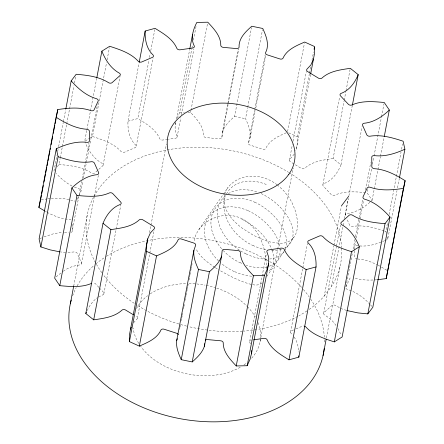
<?xml version="1.0" encoding="UTF-8"?>
<svg xmlns="http://www.w3.org/2000/svg" width="444" height="444" viewBox="0 0 444 444"><rect width="100%" height="100%" fill="white"/><g stroke="black" fill="none" stroke-linecap="round" stroke-linejoin="round"><path stroke-width="0.33" stroke-dasharray="2.22 1.67" d="M309.413 73.687L297.375 136.774L297.286 143.817L295.809 150.527M266.25 268.959C266.961 249.822 259.907 227.916 241.841 218.687C225.585 210.512 203.319 218.204 195.893 234.859A34.41 23.504 -11.9 0 0 194.511 242.091M175.757 122.489C174.575 127.117 175.003 131.94 177.078 136.258A2.531 1.776 10.8 0 1 175.286 138.273L168.448 139.238M286.247 132.8C278.41 136.219 269.48 140.082 265.812 148.429A2.531 1.776 10.8 0 1 262.565 149.134L250.216 145.138A2.531 1.776 10.8 0 1 248.39 142.79C252.519 134.965 248.912 126.063 245.543 118.703L247.613 107.848M187.829 112.482L190.57 112.421C196.542 118.92 203.729 126.185 203.568 135.681A2.531 1.776 10.8 0 0 206.244 137.601L219.208 138.789A2.531 1.776 10.8 0 0 221.861 137.357L222.394 132.09L227.7 104.273M53.974 171.095L56.954 155.494M57.731 151.426L58.114 149.389M58.636 146.675L63.292 122.255M63.42 121.578L65.751 109.368M57.304 166.689L58.969 164.485L60.134 158.375M60.262 157.698L66.606 124.459M66.733 123.782L69.453 109.535M69.58 108.858L73.982 85.792M74.498 83.078L75.791 76.296M86.735 130.536L84.665 141.386L89.688 138.239M86.863 129.853L90.36 111.538M90.487 110.861L96.698 78.299M71.134 232.395A2.531 1.776 10.8 0 0 72.239 230.891L81.685 181.374M82.201 178.66L89.061 142.707M77.223 199.301L80.886 191.453L82.956 180.597M83.472 177.883L86.319 162.959M86.452 162.282L97.452 104.623M90.249 137.89L92.48 136.491L106.582 62.549M107.104 59.835L109.429 47.625M73.698 286.13L87.546 213.547M81.513 263.625L94.195 197.147M94.322 196.47L98.335 175.441M103.102 165.162L120.052 76.301M92.48 136.491C102.714 139.838 113.67 143.312 121.107 151.565A2.531 1.776 10.8 0 0 124.642 152.126L135.093 147.636A2.531 1.776 10.8 0 0 135.853 145.232C129.343 139.094 127.622 129.831 127.955 121.251L139.083 62.915M103.835 293.995L120.785 205.134M127.955 121.251L137.823 118.554L148.951 60.212M149.473 57.498L150.25 53.43M150.766 50.716L154.778 29.687M136.247 146.154L153.069 57.964M149.55 232.584L150.849 225.774M150.977 225.091L166.433 144.061M137.385 318.198L149.678 253.752M149.806 253.074L154.207 230.009M176.407 119.097L189.732 49.223M177.261 117.954L179.609 112.659L191.775 48.895M191.902 48.213L192.552 44.822M193.456 40.077L196.043 26.507M177.073 137.185L180.825 117.51M181.341 114.796L193.895 48.995M190.57 112.421L190.826 111.067M190.953 110.384L207.52 23.554M179.565 329.487L179.953 327.45M180.081 326.773L180.469 324.736M181.246 320.668L181.635 318.631M181.763 317.954L182.151 315.917M182.279 315.24L182.667 313.203M183.444 309.135L183.833 307.098M183.966 306.421L184.349 304.39M185.126 300.316L185.514 298.279M185.648 297.602L186.036 295.571M186.164 294.888L186.68 292.174M186.807 291.497L187.196 289.466M187.329 288.783L187.718 286.752M187.845 286.069L188.234 284.038M189.011 279.964L189.399 277.933M189.527 277.25L189.915 275.219M190.043 274.542L190.565 271.828M190.692 271.145L191.081 269.114M191.209 268.437L191.597 266.4M191.725 265.723L192.113 263.686M227.828 103.596L238.178 49.328M221.861 137.357L238.683 49.173M222.394 132.09C224.486 125.635 229.637 120.829 234.571 116.456L251.526 27.589M247.746 107.171L262.498 29.837M248.39 142.79L254.601 110.229M254.734 109.551L265.212 54.601M250.116 137.768L255.294 110.628M255.811 107.92L265.906 55.006M287.59 131.585L304.412 43.395M249.717 341.197L266.411 253.691M289.405 160.184L292.38 144.583M293.029 141.192L306.354 71.323M309.54 73.01L310.706 66.905M311.999 60.118L313.553 51.981M296.276 149.278L310.506 74.659M260.079 341.591L277.611 249.667M277.744 248.99L293.201 167.96M290.543 332.229L302.708 268.465M302.836 267.782L307.492 243.362M322.954 184.382L339.649 96.875M365.701 192.602C355.317 191.653 344.294 190.848 334.526 195.266A2.531 1.776 10.8 0 1 331.058 194.394L323.387 186.191A2.531 1.776 10.8 0 1 323.704 183.694C332.195 180.647 337.668 172.899 340.986 164.874L333.1 158.536L344.094 100.877M344.228 100.2L345.909 91.381M346.037 90.704L350.05 69.675M340.986 164.874L352.242 105.855M309.135 309.446A128.999 90.576 10.8 0 0 324.253 296.059L333.827 245.859M333.96 245.182L341.336 206.516M323.687 313.214L336.369 246.736M336.497 246.059L340.509 225.03M324.253 296.059L331.474 286.491L342.99 226.118M343.118 225.441L343.895 221.367M344.416 218.653L348.168 198.984M345.277 214.752L348.379 198.474M348.901 195.76L362.099 126.568M326.423 337.884L340.271 265.296M370.068 304.423C363.869 297.663 356.232 291.98 347.325 289.388A2.531 1.776 10.8 0 1 345.904 286.929L352.63 251.654M353.152 248.94L354.961 239.444M355.478 236.73L362.598 199.423M354.567 250.139L354.551 247.491L355.716 241.386M356.36 237.995L359.856 219.675M359.984 218.997L363.608 200.005M365.551 189.827L370.723 162.693M367.665 189.316L367.016 192.707L372.105 200.244C365.162 206.926 356.649 212.571 346.825 213.492A2.531 1.776 10.8 0 0 345.432 215.69M368.181 186.602L371.55 168.964M372.455 164.219L373.876 156.754M374.009 156.077L381.385 117.41M381.513 116.733L383.971 103.841M372.105 200.244L374.175 189.394M374.303 188.717L380.386 156.832M380.519 156.155L384.138 137.157M386.347 233.427L385.903 231.429L387.712 221.933M389.138 214.469L396.253 177.162M396.381 176.479L401.043 152.059M401.559 149.345L402.597 143.923M385.22 240.454L387.69 239.433L397.008 190.587M397.524 187.879L399.339 178.377M175.369 124.52L175.824 122.727M225.463 192.063L225.308 192.413A39.261 27.95 9.8 0 0 224.708 194.172M345.904 286.929L349.85 278.477A2.531 1.776 10.8 0 1 351.598 277.356M87.229 310.606C89.494 305.544 92.924 300.91 97.425 297.619M294.278 154.09L289.788 159.335A2.531 1.776 10.8 0 0 290.581 161.882L294.089 164.019M198.895 229.526L222.91 194.883M223.299 194.311L228.027 187.496M266.805 276.373L284.06 251.471M284.454 250.904L293.867 237.324A38.6 21.39 59.8 0 0 297.275 219.491L295.171 210.373L292.33 203.363A42.208 25.569 52.1 0 0 288.4 196.637L283.483 190.493L277.711 185.204M293.417 237.856L293.867 237.324M133.55 322.766L137.002 319.047A2.531 1.776 10.8 0 0 136.208 316.5M292.885 238.5L289.272 241.297L284.793 242.874A42.208 25.569 52.1 0 1 279.492 243.323L271.428 242.252A41.836 27.106 43.8 0 1 264.835 240.337L253.419 235.326L242.518 228.394A41.658 29.204 25 0 1 236.685 223.576L234.915 221.883A41.658 29.471 20 0 1 230.275 216.561L228.982 214.718A40.62 28.888 14.9 0 1 223.987 201.526M56.149 276.856L62.709 271.6M262.099 282.922C259.618 285.337 255.833 285.298 252.647 284.704M63.248 271.245C68.137 267.638 73.976 265.662 79.964 264.89A2.531 1.776 10.8 0 0 81.357 262.693L77.295 253.502A2.531 1.776 10.8 0 0 74.231 251.931L66.989 252.525M98.557 297.03L103.086 294.683A2.531 1.776 10.8 0 0 103.402 292.191L99.339 287.845M293.54 329.953L291.697 330.747A2.531 1.776 10.8 0 0 290.937 333.15L292.513 335.109M295.998 328.899L302.148 326.257A2.531 1.776 10.8 0 1 303.324 325.974M39.716 238.694L41.57 237.923M44.045 236.902L54.018 233.594L62.471 232.306M384.598 240.715C376.556 244.2 367.765 246.792 358.907 245.876M333.1 158.536C323.21 160.023 312.304 161.266 304.634 168.381A2.531 1.776 10.8 0 1 301.104 168.293L294.672 164.374M167.76 139.333L162.976 140.01A2.531 1.776 10.8 0 1 159.712 138.706C155.672 129.171 146.204 123.771 137.823 118.554M41.248 199.7L47.297 198.912M47.969 198.829L49.989 198.562M51.271 198.512L63.281 198.54L69.936 199.872M376.801 279.82C369.464 280.253 361.921 280.425 354.873 277.988M179.609 112.659L184.404 112.554M64.502 232.379L68.554 232.534M358.236 245.848L356.882 245.798A2.531 1.776 10.8 0 0 354.551 247.491M65.651 252.458L60.528 251.948M58.969 164.485C70.152 165.457 81.863 166.8 91.536 173.005A2.531 1.776 10.8 0 0 94.994 172.766L102.564 165.962A2.531 1.776 10.8 0 0 102.22 163.403C93.862 158.835 88.406 150.605 84.932 141.969M357.648 258.985C364.635 259.49 371.317 261.788 377.505 265.001M234.571 116.456L245.543 118.703M70.596 200.044L73.893 200.921A2.531 1.776 10.8 0 0 75.191 201.027M346.564 310.428L341.625 308.763L335.253 305.378A2.531 1.776 10.8 0 0 331.796 305.616L324.225 312.421A2.531 1.776 10.8 0 0 324.57 314.979C329.293 317.854 333.644 321.462 336.497 326.268M251.043 284.388C239.938 281.429 229.642 276.051 219.713 270.368M384.016 230.836C373.937 227.511 363.236 224.697 352.558 226.451A2.531 1.776 10.8 0 1 349.495 224.88L346.786 218.753M384.643 231.035L385.903 231.429M74.437 187.057L79.465 188.994A2.531 1.776 10.8 0 1 80.886 191.453M253.585 245.793L252.425 245.316A40.537 29.848 38.3 0 1 225.702 195.76M245.959 253.885L247.119 254.357A40.537 24.476 36 0 0 267.732 259.13M240.654 262.926L239.494 262.448A40.537 29.848 38.3 0 1 223.271 250.566M234.188 271.489L233.028 271.012A40.537 29.848 38.3 0 1 221.395 263.481M288.7 132.828L297.375 136.774M378.083 265.279L379.809 266.1M46.981 212.282C54.101 216.012 61.71 218.997 69.819 219.497A2.531 1.776 10.8 0 1 71.051 219.908M71.984 186.019C66.028 182.861 60.795 178.444 56.26 173.476M381.546 267.133L386.741 270.224M45.244 211.25L46.404 211.938M215.307 267.665L219.158 270.035M214.774 267.31C207.576 262.476 200.083 257.076 196.181 249.084M277.223 184.843C270.191 179.409 261.399 176.174 252.481 176.174A41.658 29.204 25 0 0 245.593 176.884L243.395 177.411A41.658 29.471 20 0 0 237.29 179.776L235.453 180.797A40.62 28.888 14.9 0 0 226.052 190.709M370.529 304.9L371.9 306.332M98.89 287.362L95.732 283.988A2.531 1.776 10.8 0 0 93.501 282.95M294.089 337.074C297.286 341.286 298.401 346.808 298.701 351.987M337.873 328.41L341.319 335.253M250.305 343.906L249.711 342.124A2.531 1.776 10.8 0 1 251.504 340.11M387.096 236.763L387.69 239.433M223.943 200.022L223.926 199.645A39.261 27.95 9.8 0 1 224.547 194.766M354.573 250.805L354.612 256.765A2.531 1.776 10.8 0 0 356.97 258.885M72.194 224.264L72.239 230.891M341.664 248.257A128.999 90.576 10.8 0 1 331.474 286.491M306.965 310.928A128.999 90.576 10.8 0 1 298.901 315.767M297.696 316.411A128.999 90.576 10.8 0 1 257.781 329.431M256.521 329.637A128.999 90.576 10.8 0 1 243.689 331.13M242.385 331.224A128.999 90.576 10.8 0 1 188.572 326.595M186.608 326.112A128.999 90.576 10.8 0 1 180.752 324.542M178.821 323.97A128.999 90.576 10.8 0 1 147.053 310.972M146.481 310.667A128.999 90.576 10.8 0 1 137.096 305.183M134.304 303.374A128.999 90.576 10.8 0 1 103.358 274.825M101.781 272.677A128.999 90.576 10.8 0 1 95.871 263.32M95.565 262.759A128.999 90.576 10.8 0 1 93.418 197.425M94.028 196.281A128.999 90.576 10.8 0 1 288.561 172.328M289.105 172.655A128.999 90.576 10.8 0 1 341.63 247.619M260.473 338.772A64.497 45.288 10.8 0 1 254.412 354.767L252.575 357.143A64.497 45.288 10.8 0 1 250.516 359.412M245.771 363.592A64.497 45.288 10.8 0 1 243.651 365.112M240.248 367.232A64.497 45.288 10.8 0 1 140.548 346.148M138.739 343.412A64.497 45.288 10.8 0 1 133.067 327.988M136.513 308.53A64.497 45.288 10.8 0 1 147.624 295.698M150.288 293.811A64.497 45.288 10.8 0 1 186.314 283.572M188.961 283.55A64.497 45.288 10.8 0 1 204.984 285.12M206.31 285.381A64.497 45.288 10.8 0 1 214.796 287.54M216.716 288.15A64.497 45.288 10.8 0 1 246.964 306.194M247.375 306.61A64.497 45.288 10.8 0 1 255.311 316.988M258.042 322.644A64.497 45.288 10.8 0 1 260.523 338.206M72.611 295.854A128.999 90.576 10.8 0 1 76.207 287.645M77.128 285.936A128.999 90.576 10.8 0 1 93.862 265.579M95.799 263.93A128.999 90.576 10.8 0 1 104.19 257.775M106.438 256.343A128.999 90.576 10.8 0 1 268.054 260.595M269.708 261.56A128.999 90.576 10.8 0 1 302.092 287.934M303.435 289.488A128.999 90.576 10.8 0 1 309.202 296.936M310.695 299.112A128.999 90.576 10.8 0 1 324.375 337.196M324.509 339.76A128.999 90.576 10.8 0 1 324.514 343.589M272.061 250.261A40.537 24.476 36 0 1 268.498 271.512M263.714 274.481A40.537 24.476 36 0 1 262.92 274.792M251.759 276.201A40.537 24.476 36 0 1 234.199 271.428M241.725 219.253A40.537 24.476 36 0 1 271.711 249.295M218.576 260.933A40.537 29.848 38.3 0 1 207.759 218.504A40.537 29.848 38.3 0 1 248.179 210.745M280.114 249.139A40.537 24.476 36 0 1 268.57 266.505M266.872 266.983A40.537 24.476 36 0 1 246.259 265.135M241.78 263.37A40.537 24.476 36 0 1 240.665 262.865M248.19 210.684A40.537 24.476 36 0 1 279.925 247.33M221.6 248.696A40.537 29.848 38.3 0 1 215.246 208.364A40.537 29.848 38.3 0 1 254.645 202.175M284.371 250.827A40.537 24.476 36 0 1 269.675 259.013M254.656 202.12A40.537 24.476 36 0 1 285.092 249.456M245.965 253.868A40.537 29.848 38.3 0 1 240.47 250.843M239.405 250.155A40.537 29.848 38.3 0 1 225.918 195.349M228.255 193.701A40.537 29.848 38.3 0 1 257.692 192.252M261.127 193.556A40.537 24.476 36 0 1 290.537 222.183A40.537 24.476 36 0 1 284.615 248.074M281.507 249.378A40.537 24.476 36 0 1 270.119 250.427M265.839 249.811A40.537 24.476 36 0 1 253.596 245.732M226.49 194.028A40.537 29.848 38.3 0 1 267.577 185.048"/><path stroke-width="0.67" d="M178.377 334.659A2.531 1.776 10.8 0 0 176.573 333.244L164.225 329.248A2.531 1.776 10.8 0 0 160.978 329.953C157.104 338.733 147.519 342.507 139.327 346.12L129.415 341.608L129.504 334.565L147.724 238.878L150.327 233.011L154.212 228.827A2.531 1.776 10.8 0 0 153.419 226.279L142.896 219.863A2.531 1.776 10.8 0 0 139.366 219.78C131.696 226.895 120.79 228.138 110.9 229.62L103.014 223.288C106.332 215.262 111.805 207.509 120.296 204.462A2.531 1.776 10.8 0 0 120.613 201.965L112.943 193.767A2.531 1.776 10.8 0 0 109.474 192.89C99.284 197.502 87.79 196.415 76.984 195.449L71.895 187.912C78.838 181.235 87.351 175.585 97.175 174.67A2.531 1.776 10.8 0 0 98.568 172.466L94.505 163.281A2.531 1.776 10.8 0 0 91.442 161.705C80.092 163.586 68.781 160.251 58.097 156.732L56.31 148.729C65.912 144.35 76.435 140.992 87.118 142.358A2.531 1.776 10.8 0 0 89.449 140.67L89.388 131.396A2.531 1.776 10.8 0 0 87.03 129.276C75.73 128.577 65.501 123.149 56.099 117.249L57.787 109.568C68.803 107.875 80.392 106.887 91.103 110.695A2.531 1.776 10.8 0 0 94.15 109.685L98.096 101.232A2.531 1.776 10.8 0 0 96.675 98.773C86.408 95.865 78.15 88.672 71.184 80.875L76.179 74.259C87.363 75.236 99.073 76.573 108.747 82.778A2.531 1.776 10.8 0 0 112.204 82.545L119.775 75.735A2.531 1.776 10.8 0 0 119.43 73.182C110.861 68.515 105.411 59.995 101.876 51.165L109.69 46.27C119.924 49.617 130.88 53.091 138.317 61.344A2.531 1.776 10.8 0 0 141.852 61.905L152.303 57.415A2.531 1.776 10.8 0 0 153.063 55.006C146.553 48.873 144.833 39.61 145.166 31.03L155.034 28.333C163.414 33.55 172.883 38.95 176.923 48.485A2.531 1.776 10.8 0 0 180.186 49.789L192.496 48.052A2.531 1.776 10.8 0 0 194.289 46.032C190.276 38.389 193.151 29.582 196.82 22.439L207.781 22.2C213.753 28.699 220.94 35.964 220.779 45.46A2.531 1.776 10.8 0 0 223.454 47.38L236.419 48.568A2.531 1.776 10.8 0 0 239.072 47.136C238.617 38.24 245.676 31.624 251.781 26.229L262.754 28.477C266.123 35.836 269.73 44.739 265.601 52.57A2.531 1.776 10.8 0 0 267.427 54.917L279.776 58.913A2.531 1.776 10.8 0 0 283.022 58.203C286.896 49.428 296.481 45.649 304.673 42.041L314.585 46.553L314.496 53.596L310.639 73.982M129.415 341.608L146.625 251.387L146.714 244.344L147.724 238.878M205.339 340.182A2.531 1.776 10.8 0 1 207.581 339.593L220.546 340.781A2.531 1.776 10.8 0 1 223.221 342.701C223.06 352.192 230.247 359.462 236.219 365.961L247.18 365.723L250.05 359.246L251.421 353.857L251.67 350.549M251.421 353.857L268.631 263.636L268.714 257.248L266.922 251.903A2.531 1.776 10.8 0 1 268.714 249.883L281.024 248.152A2.531 1.776 10.8 0 1 284.288 249.456C288.328 258.991 297.796 264.391 306.177 269.608L316.045 266.911C316.378 258.33 314.657 249.067 308.147 242.929A2.531 1.776 10.8 0 1 308.907 240.526L319.358 236.036A2.531 1.776 10.8 0 1 322.893 236.597C330.33 244.849 341.286 248.324 351.52 251.67L359.335 246.77C355.799 237.945 350.349 229.42 341.78 224.758A2.531 1.776 10.8 0 1 341.436 222.2L349.006 215.396A2.531 1.776 10.8 0 1 352.464 215.157C362.138 221.362 373.848 222.699 385.031 223.676L390.026 217.061C383.061 209.263 374.803 202.07 364.535 199.167A2.531 1.776 10.8 0 1 363.114 196.709L367.06 188.256A2.531 1.776 10.8 0 1 370.107 187.24C380.819 191.053 392.407 190.065 403.424 188.373L405.111 180.686C395.709 174.786 385.481 169.364 374.181 168.665A2.531 1.776 10.8 0 1 371.822 166.544L371.761 157.27A2.531 1.776 10.8 0 1 374.092 155.578C384.776 156.948 395.299 153.585 404.9 149.212L403.113 141.209C392.429 137.69 381.119 134.354 369.769 136.23A2.531 1.776 10.8 0 1 366.705 134.654L362.643 125.469A2.531 1.776 10.8 0 1 364.036 123.266C373.865 122.35 382.373 116.705 389.316 110.023L384.226 102.486C373.421 101.521 361.927 100.438 351.737 105.045A2.531 1.776 10.8 0 1 348.268 104.174L340.598 95.971A2.531 1.776 10.8 0 1 340.914 93.473C349.406 90.426 354.878 82.678 358.197 74.653L350.31 68.315C340.42 69.802 329.515 71.046 321.845 78.161A2.531 1.776 10.8 0 1 318.315 78.072L307.792 71.662A2.531 1.776 10.8 0 1 306.998 69.114L310.883 64.929L313.486 59.058M146.625 251.387L156.538 255.899C164.73 252.286 174.314 248.512 178.188 239.732A2.531 1.776 10.8 0 1 181.435 239.027L193.784 243.023A2.531 1.776 10.8 0 1 195.61 245.371L193.884 250.394L176.673 340.615C175.88 347.286 178.56 353.729 181.246 359.679L192.219 361.927C197.153 357.548 202.303 352.741 204.395 346.292L221.606 256.071L222.139 250.805A2.531 1.776 10.8 0 1 224.792 249.367L237.756 250.555A2.531 1.776 10.8 0 1 240.432 252.481C240.271 261.971 247.458 269.242 253.43 275.735L264.391 275.502L267.266 269.025L268.631 263.636M193.884 250.394C193.09 257.065 195.771 263.508 198.457 269.458L181.246 359.679M204.395 346.292L204.662 343.656M44.666 210.906L38.889 207.47L56.099 117.249M40.837 198.429L41.481 195.038M41.742 193.684L43.296 185.542M43.939 182.151L45.493 174.009M45.754 172.655L46.787 167.227M47.047 165.867L47.691 162.476M47.952 161.122L48.601 157.731M48.857 156.371L49.895 150.943M50.15 149.589L50.411 148.235M51.06 144.838L52.608 136.702M53.258 133.311L54.812 125.169M55.067 123.809L56.105 118.387M56.366 117.027L57.787 109.568M56.31 148.729L39.1 238.95L40.887 246.953L50.327 249.905L59.912 251.865M65.879 108.686L71.184 80.875M40.887 246.953L58.097 156.732M71.895 187.912L54.684 278.133L59.774 285.675C70.352 286.574 81.624 287.751 91.63 283.339M96.831 77.622L101.876 51.165M59.774 285.675L76.984 195.449M70.335 303.768L73.698 286.13M133.289 314.718L125.685 310.09A2.531 1.776 10.8 0 0 122.156 310.001C114.485 317.116 103.58 318.359 93.69 319.841L85.803 313.508L103.014 223.288M139.216 62.232L145.166 31.03M93.69 319.841L110.9 229.62M189.866 48.546L192.579 34.299M139.327 346.12L156.538 255.899M192.219 361.927L209.429 271.706C214.363 267.327 219.514 262.521 221.606 256.071M236.219 365.961L253.43 275.735M247.18 365.723L264.391 275.502M314.069 49.267L314.457 47.23M253.557 339.821L263.814 338.372A2.531 1.776 10.8 0 1 267.077 339.677C271.118 349.212 280.586 354.612 288.966 359.829L306.177 269.608M288.966 359.829L298.834 357.131L316.045 266.911M352.375 105.178L358.197 74.653M323.06 355.522L326.162 339.238M304.623 326.179A2.531 1.776 10.8 0 1 305.683 326.817C313.12 335.07 324.076 338.544 334.31 341.891L351.52 251.67M359.335 246.77L342.124 336.996L334.31 341.891M384.271 136.48L389.316 110.023M347.164 310.595L357.953 312.898L367.821 313.897L385.031 223.676M390.026 217.061L372.816 307.281L367.821 313.897M399.467 177.7L404.9 149.212M377.478 279.731L386.213 278.593L403.424 188.373M405.111 180.686L386.213 278.593M38.889 207.47L40.576 199.789M176.673 340.615L177.317 338.733M130.514 329.104L131.208 327.228M85.803 313.508L86.375 312.348M341.464 205.833L348.684 196.27M198.457 269.458L209.429 271.706M298.801 355.844L298.834 357.131M324.176 348.657A128.999 90.576 10.8 0 1 179.504 418.575A128.999 90.576 10.8 0 1 71.256 300.089M288.833 174.32L286.996 176.701A64.497 45.288 10.8 0 1 176.995 168.376A64.497 45.288 10.8 0 1 227.384 103.23A64.497 45.288 10.8 0 1 288.833 174.32"/></g></svg>
